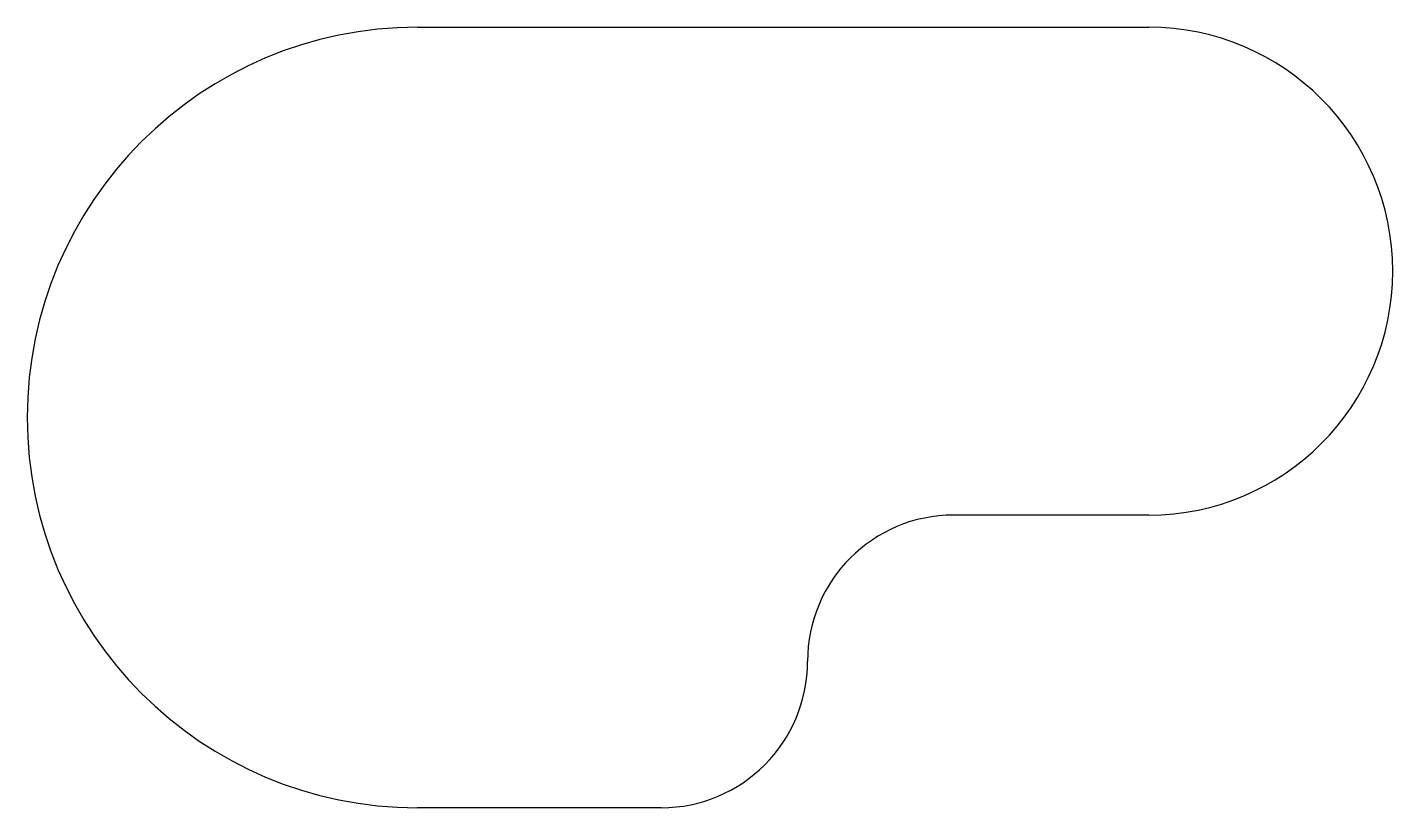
# Model space of a CAD drawing. Header units: metres. Extents: x -13 to 15, y -6 to 10.
import ezdxf

# ---------------------------------------------------------------- set-up
doc = ezdxf.new("R2010")
doc.units = ezdxf.units.M

msp = doc.modelspace()

# ---------------------------------------------------------------- linework, layer by layer
for p, q in [((-5, 10), (10, 10)), ((10, 0), (6, 0)), ((0, -6), (-5, -6))]:
    msp.add_line(p, q)
for centre, radius, start, end in [((-5, 2), 8, 90, 270), ((10, 5), 5, 270, 90), ((6, -3), 3, 90, 180), ((0, -3), 3, 270, 0)]:
    msp.add_arc(centre, radius, start, end)

doc.saveas('drawing.dxf')
